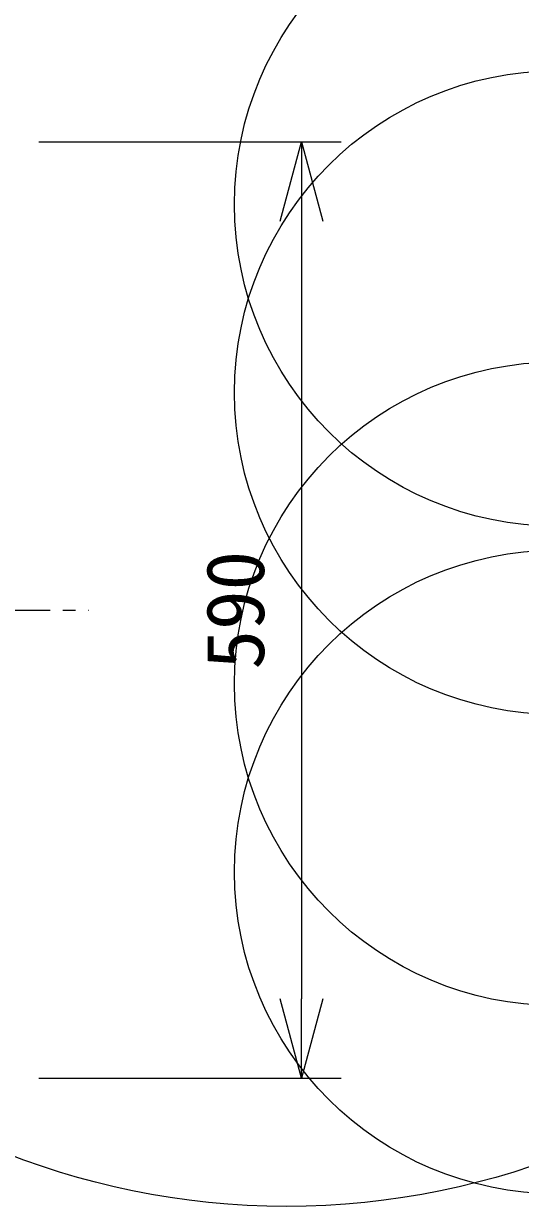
# Model space of a CAD drawing. Units: millimetres, scale not verified. Extents: x -62 to 80, y -57 to 57.
# Drawn here: x 10.66 to 26.29, y -0.01 to 37.25 of the extents above; entities that cross this region are included whole.
import ezdxf
from ezdxf.enums import TextEntityAlignment as Align

# ---------------------------------------------------------------- set-up
doc = ezdxf.new("R2010")
doc.units = ezdxf.units.MM
doc.header["$LTSCALE"] = 0.125
doc.linetypes.add('USER1', pattern=[28.575, 19.05, -3.175, 3.175, -3.175])
for name, color, linetype, lineweight in [('0-0_0', 7, 'Continuous', 18), ('0-5_SUNPO', 3, 'Continuous', 18), ('0-6_GAIKEI', 1, 'Continuous', 18)]:
    doc.layers.add(name, color=color, linetype=linetype, lineweight=lineweight)
doc.styles.add('ＭＳ ゴシック', font='')
doc.styles.get('ＭＳ ゴシック').set_extended_font_data('MS Gothic')

# ---------------------------------------------------------------- blocks, each defined once
blk = doc.blocks.new('_Open30')
at = {"layer": '0-0_0'}
blk.add_line((0, 0), (-1, 0), dxfattribs=at)
blk.add_lwpolyline([(-1, 0.26795), (0, 0), (-1, -0.26795)], dxfattribs=at)
blk = doc.blocks.new('D3')
at = {"layer": '0-5_SUNPO'}
for p, q in [((75.6235, 347.0351), (85.1427, 347.0351)), ((83.8927, 344.5351), (83.8927, 320.0341)), ((75.6235, 317.5341), (85.1427, 317.5341))]:
    blk.add_line(p, q, dxfattribs=at)
at = {"layer": '0-5_SUNPO', "xscale": 2.5, "yscale": 2.5}
for p, rotation in [((83.8927, 347.0351), 90), ((83.8927, 317.5341), 270)]:
    blk.add_blockref('_Open30', p, dxfattribs=dict(at, rotation=rotation))
at = {"layer": '0-5_SUNPO', "color": 7, "style": 'ＭＳ ゴシック'}
blk.add_text('590', height=1.833, rotation=90, dxfattribs=at).set_placement((83.2677, 330.4096), align=Align.BOTTOM_LEFT)
blk = doc.blocks.new('D5')
at = {"layer": '0-5_SUNPO'}
for p, q in [((97.5233, 348.0151), (97.5233, 356.137)), ((102.9633, 345.1298), (102.9633, 356.137)), ((95.0233, 354.887), (79.6066, 354.887)), ((102.9633, 354.887), (97.5233, 354.887)), ((105.4633, 354.887), (107.9633, 354.887))]:
    blk.add_line(p, q, dxfattribs=at)
at = {"layer": '0-5_SUNPO', "xscale": 2.5, "yscale": 2.5}
blk.add_blockref('_Open30', (97.5233, 354.887), dxfattribs=at)
at = {"layer": '0-5_SUNPO', "xscale": 2.5, "yscale": 2.5, "rotation": 180}
blk.add_blockref('_Open30', (102.9633, 354.887), dxfattribs=at)
at = {"layer": '0-5_SUNPO', "color": 7, "style": 'ＭＳ ゴシック'}
blk.add_text('108.8', height=1.833, dxfattribs=at).set_placement((82.94, 355.512), align=Align.BOTTOM_LEFT)

msp = doc.modelspace()

# ---------------------------------------------------------------- linework, layer by layer
at = {"layer": '0-6_GAIKEI', "color": 9, "linetype": 'USER1'}
msp.add_line((-44.4635, 18.7777), (12.695, 18.7777), dxfattribs=at)
at = {"layer": '0-6_GAIKEI'}
for centre, radius in [((18.9342, 24.0426), 24.0481), ((27.43, 31.5554), 10.1362), ((27.43, 25.626), 10.1362), ((27.43, 16.4554), 10.1362), ((27.43, 10.526), 10.1362)]:
    msp.add_circle(centre, radius, dxfattribs=at)

# ---------------------------------------------------------------- block references
at = {"layer": '0-5_SUNPO'}
for name in ['D5', 'D3']:
    msp.add_blockref(name, (-64.4907, -313.5069), dxfattribs=at)

doc.saveas('drawing.dxf')
